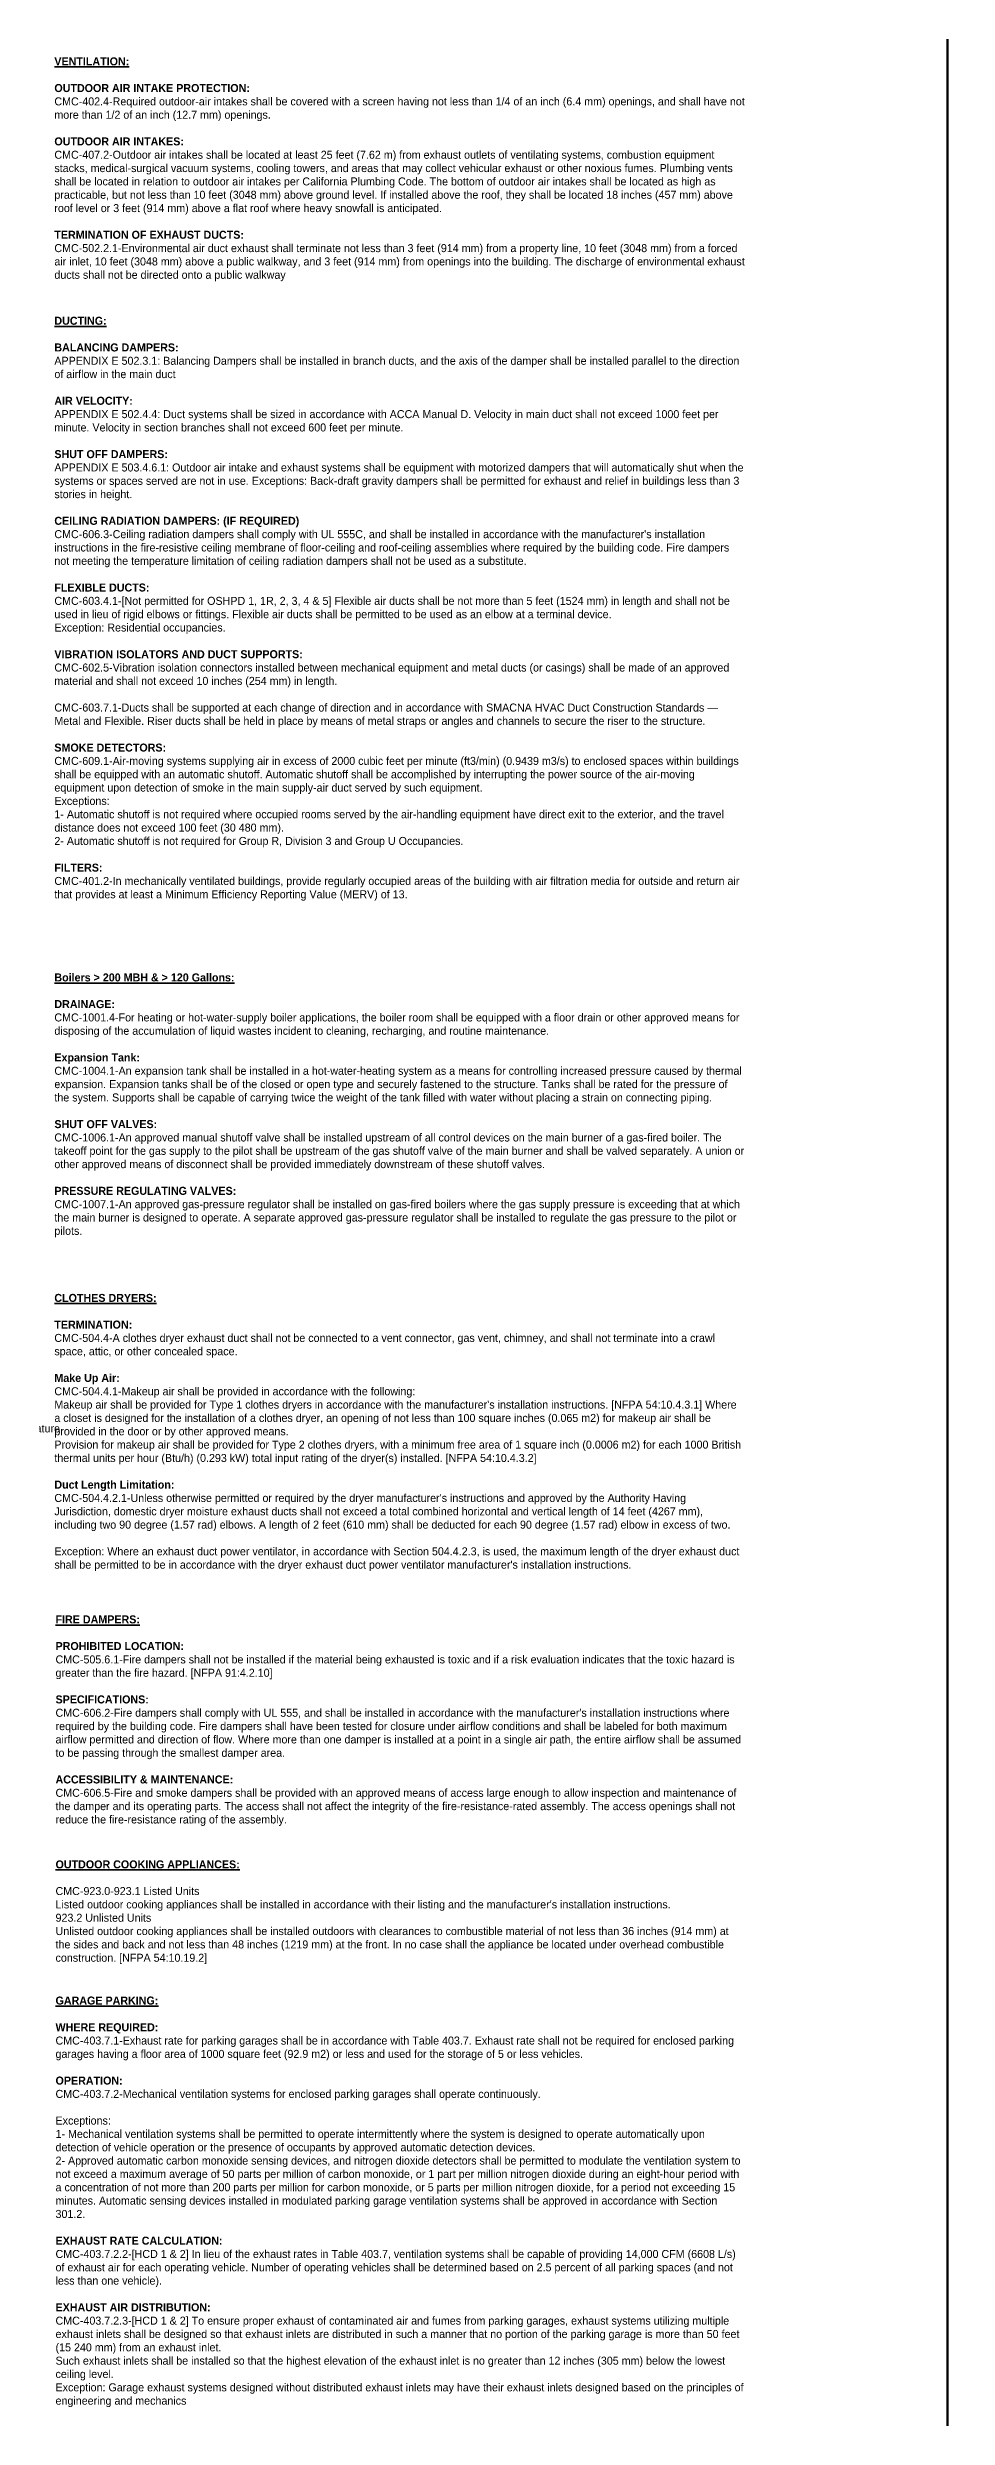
# Model space of a CAD drawing. Header units: inches. Extents: x 2025 to 34930, y -6955 to 4650.
# Drawn here: x 4204 to 4823, y -745 to 884 of the extents above; entities that cross this region are included whole.
import ezdxf

# ---------------------------------------------------------------- set-up
doc = ezdxf.new("R2010")
doc.units = ezdxf.units.IN
doc.header["$MEASUREMENT"] = 0
doc.layers.add('M-HVAC-EXHS-DUCT', color=3, linetype='Continuous', lineweight=50)
doc.layers.add('PDF-TEXT', color=7, linetype='Continuous', lineweight=35)
doc.styles.add('PDF Arial', font='arial.ttf')

msp = doc.modelspace()

# ---------------------------------------------------------------- linework, layer by layer
at = {"layer": 'M-HVAC-EXHS-DUCT'}
msp.add_lwpolyline([(2558.9, 1367.3), (4822.9, 1367.3), (4822.9, -1919.9), (2558.9, -1919.9)], close=True, dxfattribs=at)

# ---------------------------------------------------------------- texts
at = {"layer": 'PDF-TEXT', "color": 6, "char_height": 5.5, "attachment_point": 1, "style": 'PDF Arial'}
for s, insert, width in [('{\\fCentury Gothic|b1|i0|c0|p34;\\L\\C0;VENTILATION: \\fCentury Gothic|b0|i0|c0|p34;\\P\\l\\P\\fCentury Gothic|b1|i0|c0|p34;OUTDOOR AIR INTAKE PROTECTION: \\P\\fCentury Gothic|b0|i0|c0|p34;CMC-402.4-Required outdoor-air intakes shall be covered with a screen having not less than 1/4 of an inch (6.4 mm) openings, and shall have not more than 1/2 of an inch (12.7 mm) openings.\\P\\P\\fCentury Gothic|b1|i0|c0|p34;OUTDOOR AIR INTAKES:\\fCentury Gothic|b0|i0|c0|p34;\\PCMC-407.2-Outdoor air intakes shall be located at least 25 feet (7.62 m) from exhaust outlets of ventilating systems, combustion equipment stacks, medical-surgical vacuum systems, cooling towers, and areas that may collect vehicular exhaust or other noxious fumes. Plumbing vents shall be located in relation to outdoor air intakes per California Plumbing Code. The bottom of outdoor air intakes shall be located as high as practicable, but not less than 10 feet (3048 mm) above ground level. If installed above the roof, they shall be located 18 inches (457 mm) above roof level or 3 feet (914 mm) above a flat roof where heavy snowfall is anticipated.\\P\\P\\fCentury Gothic|b1|i0|c0|p34;TERMINATION OF EXHAUST DUCTS:\\P\\fCentury Gothic|b0|i0|c0|p34;CMC-502.2.1-Environmental air duct exhaust shall terminate not less than 3 feet (914 mm) from a property line, 10 feet (3048 mm) from a forced air inlet, 10 feet (3048 mm) above a public walkway, and 3 feet (914 mm) from openings into the building. The discharge of environmental exhaust ducts shall not be directed onto a public walkway}', (4208.8, 877.5), 473.241), ("{\\fCentury Gothic|b1|i0|c0|p34;\\L\\C0;DUCTING: \\fCentury Gothic|b0|i0|c0|p34;\\P\\l\\P\\fCentury Gothic|b1|i0|c0|p34;BALANCING DAMPERS: \\P\\fCentury Gothic|b0|i0|c0|p34;APPENDIX E 502.3.1: Balancing Dampers shall be installed in branch ducts, and the axis of the damper shall be installed parallel to the direction of airflow in the main duct\\P\\P\\fCentury Gothic|b1|i0|c0|p34;AIR VELOCITY:\\fCentury Gothic|b0|i0|c0|p34;\\PAPPENDIX E 502.4.4: Duct systems shall be sized in accordance with ACCA Manual D. Velocity in main duct shall not exceed 1000 feet per minute. Velocity in section branches shall not exceed 600 feet per minute.\\P\\P\\fCentury Gothic|b1|i0|c0|p34;SHUT OFF DAMPERS:\\P\\fCentury Gothic|b0|i0|c0|p34;APPENDIX E 503.4.6.1: Outdoor air intake and exhaust systems shall be equipment with motorized dampers that will automatically shut when the systems or spaces served are not in use. Exceptions: Back-draft gravity dampers shall be permitted for exhaust and relief in buildings less than 3 stories in height.\\P\\P\\fCentury Gothic|b1|i0|c0|p34;CEILING RADIATION DAMPERS: (IF REQUIRED)\\P\\fCentury Gothic|b0|i0|c0|p34;CMC-606.3-Ceiling radiation dampers shall comply with UL 555C, and shall be installed in accordance with the manufacturer's installation instructions in the fire-resistive ceiling membrane of floor-ceiling and roof-ceiling assemblies where required by the building code. Fire dampers not meeting the temperature limitation of ceiling radiation dampers shall not be used as a substitute.\\P\\P\\fCentury Gothic|b1|i0|c0|p34;FLEXIBLE DUCTS:\\P\\fCentury Gothic|b0|i0|c0|p34;CMC-603.4.1-[Not permitted for OSHPD 1, 1R, 2, 3, 4 & 5] Flexible air ducts shall be not more than 5 feet (1524 mm) in length and shall not be used in lieu of rigid elbows or fittings. Flexible air ducts shall be permitted to be used as an elbow at a terminal device.\\PException: Residential occupancies.\\P\\P\\fCentury Gothic|b1|i0|c0|p34;VIBRATION ISOLATORS AND DUCT SUPPORTS:\\P\\fCentury Gothic|b0|i0|c0|p34;CMC-602.5-Vibration isolation connectors installed between mechanical equipment and metal ducts (or casings) shall be made of an approved material and shall not exceed 10 inches (254 mm) in length.\\P\\PCMC-603.7.1-Ducts shall be supported at each change of direction and in accordance with SMACNA HVAC Duct Construction Standards — Metal and Flexible. Riser ducts shall be held in place by means of metal straps or angles and channels to secure the riser to the structure.\\P\\P\\fCentury Gothic|b1|i0|c0|p34;\\C1;SMOKE DETECTORS:\\P\\fCentury Gothic|b0|i0|c0|p34;CMC-609.1-Air-moving systems supplying air in excess of 2000 cubic feet per minute (ft3/min) (0.9439 m3/s) to enclosed spaces within buildings shall be equipped with an automatic shutoff. Automatic shutoff shall be accomplished by interrupting the power source of the air-moving equipment upon detection of smoke in the main supply-air duct served by such equipment.\\PExceptions:\\P1- Automatic shutoff is not required where occupied rooms served by the air-handling equipment have direct exit to the exterior, and the travel distance does not exceed 100 feet (30 480 mm).\\P2- Automatic shutoff is not required for Group R, Division 3 and Group U Occupancies.\\P\\P\\fCentury Gothic|b1|i0|c0|p34;FILTERS:\\P\\fCentury Gothic|b0|i0|c0|p34;CMC-401.2-In mechanically ventilated buildings, provide regularly occupied areas of the building with air filtration media for outside and return air that provides at least a Minimum Efficiency Reporting Value (MERV) of 13.}", (4208.8, 699.2), 473.241), ('{\\fCentury Gothic|b1|i0|c0|p34;\\LBoilers > 200 MBH & > 120 Gallons:\\P\\l\\PDRAINAGE: \\P\\fCentury Gothic|b0|i0|c0|p34;CMC-1001.4-For heating or hot-water-supply boiler applications, the boiler room shall be equipped with a floor drain or other approved means for disposing of the accumulation of liquid wastes incident to cleaning, recharging, and routine maintenance. \\fCentury Gothic|b1|i0|c0|p34;\\P\\PExpansion Tank:\\fCentury Gothic|b0|i0|c0|p34; \\PCMC-1004.1-An expansion tank shall be installed in a hot-water-heating system as a means for controlling increased pressure caused by thermal expansion. Expansion tanks shall be of the closed or open type and securely fastened to the structure. Tanks shall be rated for the pressure of the system. Supports shall be capable of carrying twice the weight of the tank filled with water without placing a strain on connecting piping.\\P\\P\\fCentury Gothic|b1|i0|c0|p34;SHUT OFF VALVES:\\P\\fCentury Gothic|b0|i0|c0|p34;CMC-1006.1-An approved manual shutoff valve shall be installed upstream of all control devices on the main burner of a gas-fired boiler. The takeoff point for the gas supply to the pilot shall be upstream of the gas shutoff valve of the main burner and shall be valved separately. A union or other approved means of disconnect shall be provided immediately downstream of these shutoff valves.\\P\\P\\fCentury Gothic|b1|i0|c0|p34;PRESSURE REGULATING VALVES:\\P\\fCentury Gothic|b0|i0|c0|p34;CMC-1007.1-An approved gas-pressure regulator shall be installed on gas-fired boilers where the gas supply pressure is exceeding that at which the main burner is designed to operate. A separate approved gas-pressure regulator shall be installed to regulate the gas pressure to the pilot or pilots.}', (4208.8, 247.8), 473.241), ("{\\fCentury Gothic|b1|i0|c0|p34;\\L\\C0;TEMPERATURE LIMITATION:\\P\\l\\C6;\\PBATHTUB: \\P\\fCentury Gothic|b0|i0|c0|p34;CPC-409.4-The maximum hot water temperature discharging from the bathtub and whirlpool bathtub filler shall be limited to 120°F (49°C). The maximum temperature shall be regulated by one of the following means:\\PA limiting device conforming to either ASSE 1070/ASME A112.1070/CSA B125.70 or CSAB125.3.\\PA water heater conforming to ASSE 1084.\\P\\P\\fCentury Gothic|b1|i0|c0|p34;BIDET:\\P\\fCentury Gothic|b0|i0|c0|p34;CPC-410.3-The maximum hot water temperature discharging from a bidet shall be limited to 110°F (43°C). The maximum temperature shall be regulated by one of the following means:\\PA limiting device conforming to either ASSE 1070/ASME A112.1070/CSA B125.70 or CSA B125.3.\\PA water heater conforming to ASSE 1084.\\P\\P\\fCentury Gothic|b1|i0|c0|p34;LAVATORY:\\P\\fCentury Gothic|b0|i0|c0|p34;CPC-407.3-Hot water delivered from public-use lavatories shall be limited to a maximum temperature of 120°F (49°C). The maximum temperature shall be regulated by one of the following means:\\PA limiting device conforming to either ASSE 1070/ASME A112.1070/CSA B125.70 or\\PA water heater conforming to ASSE 1084.\\P\\P\\fCentury Gothic|b1|i0|c0|p34;SHOWER:\\P\\fCentury Gothic|b0|i0|c0|p34;\\C1;CPC-408.3.2-The maximum water temperature discharging from an individual showerhead shall be limited to 120°F (49°C) by one of the following methods:\\PA shower or tub/shower combination valve conforming to ASSE 1016/ASME A112.1016/CSA B125.16 where either:\\PThe valve is field-adjusted to the required maximum temperature, or\\PThe handle position, stop, or temperature limiting control is set in accordance with the manufacturer's instructions to the required maximum temperature.}", (3719.9, 167), 467.991), ("{\\fCentury Gothic|b1|i0|c0|p34;\\LCLOTHES DRYERS:\\P\\l\\PTERMINATION: \\P\\fCentury Gothic|b0|i0|c0|p34;CMC-504.4-A clothes dryer exhaust duct shall not be connected to a vent connector, gas vent, chimney, and shall not terminate into a crawl space, attic, or other concealed space.\\fCentury Gothic|b1|i0|c0|p34;\\C0;\\P\\P\\C1;Make Up Air:\\fCentury Gothic|b0|i0|c0|p34; \\PCMC-504.4.1-Makeup air shall be provided in accordance with the following:\\PMakeup air shall be provided for Type 1 clothes dryers in accordance with the manufacturer's installation instructions. [NFPA 54:10.4.3.1] Where a closet is designed for the installation of a clothes dryer, an opening of not less than 100 square inches (0.065 m2) for makeup air shall be provided in the door or by other approved means.\\PProvision for makeup air shall be provided for Type 2 clothes dryers, with a minimum free area of 1 square inch (0.0006 m2) for each 1000 British thermal units per hour (Btu/h) (0.293 kW) total input rating of the dryer(s) installed. [NFPA 54:10.4.3.2]\\P\\P\\fCentury Gothic|b1|i0|c0|p34;Duct Length Limitation:\\P\\fCentury Gothic|b0|i0|c0|p34;CMC-504.4.2.1-Unless otherwise permitted or required by the dryer manufacturer's instructions and approved by the Authority Having Jurisdiction, domestic dryer moisture exhaust ducts shall not exceed a total combined horizontal and vertical length of 14 feet (4267 mm), including two 90 degree (1.57 rad) elbows. A length of 2 feet (610 mm) shall be deducted for each 90 degree (1.57 rad) elbow in excess of two.\\P\\PException: Where an exhaust duct power ventilator, in accordance with Section 504.4.2.3, is used, the maximum length of the dryer exhaust duct shall be permitted to be in accordance with the dryer exhaust duct power ventilator manufacturer's installation instructions.}", (4208.8, 27.5), 473.241), ("{\\fCentury Gothic|b1|i0|c0|p34;\\LFIRE DAMPERS:\\P\\l\\PPROHIBITED LOCATION: \\P\\fCentury Gothic|b0|i0|c0|p34;CMC-505.6.1-Fire dampers shall not be installed if the material being exhausted is toxic and if a risk evaluation indicates that the toxic hazard is greater than the fire hazard. [NFPA 91:4.2.10]\\fCentury Gothic|b1|i0|c0|p34;\\P\\PSPECIFICATIONS:\\fCentury Gothic|b0|i0|c0|p34;\\PCMC-606.2-Fire dampers shall comply with UL 555, and shall be installed in accordance with the manufacturer's installation instructions where required by the building code. Fire dampers shall have been tested for closure under airflow conditions and shall be labeled for both maximum airflow permitted and direction of flow. Where more than one damper is installed at a point in a single air path, the entire airflow shall be assumed to be passing through the smallest damper area.\\P\\P\\fCentury Gothic|b1|i0|c0|p34;ACCESSIBILITY & MAINTENANCE:\\P\\fCentury Gothic|b0|i0|c0|p34;CMC-606.5-Fire and smoke dampers shall be provided with an approved means of access large enough to allow inspection and maintenance of the damper and its operating parts. The access shall not affect the integrity of the fire-resistance-rated assembly. The access openings shall not reduce the fire-resistance rating of the assembly.}", (4209.6, -193.5), 473.241), ("{\\fCentury Gothic|b1|i0|c0|p34;\\LOUTDOOR COOKING APPLIANCES:\\P\\l\\P\\fCentury Gothic|b0|i0|c0|p34;CMC-923.0-923.1 Listed Units\\PListed outdoor cooking appliances shall be installed in accordance with their listing and the manufacturer's installation instructions.\\P923.2 Unlisted Units\\PUnlisted outdoor cooking appliances shall be installed outdoors with clearances to combustible material of not less than 36 inches (914 mm) at the sides and back and not less than 48 inches (1219 mm) at the front. In no case shall the appliance be located under overhead combustible construction. [NFPA 54:10.19.2]}", (4209.6, -361.9), 473.241), ('{\\fCentury Gothic|b1|i0|c0|p34;\\LGARAGE PARKING:\\P\\l\\PWHERE REQUIRED:\\P\\fCentury Gothic|b0|i0|c0|p34;CMC-403.7.1-Exhaust rate for parking garages shall be in accordance with Table 403.7. Exhaust rate shall not be required for enclosed parking garages having a floor area of 1000 square feet (92.9 m2) or less and used for the storage of 5 or less vehicles.\\P\\P\\fCentury Gothic|b1|i0|c0|p34;OPERATION:\\P\\fCentury Gothic|b0|i0|c0|p34;CMC-403.7.2-Mechanical ventilation systems for enclosed parking garages shall operate continuously.\\P\\PExceptions:\\P1- Mechanical ventilation systems shall be permitted to operate intermittently where the system is designed to operate automatically upon detection of vehicle operation or the presence of occupants by approved automatic detection devices.\\P2- Approved automatic carbon monoxide sensing devices, and nitrogen dioxide detectors shall be permitted to modulate the ventilation system to not exceed a maximum average of 50 parts per million of carbon monoxide, or 1 part per million nitrogen dioxide during an eight-hour period with a concentration of not more than 200 parts per million for carbon monoxide, or 5 parts per million nitrogen dioxide, for a period not exceeding 15 minutes. Automatic sensing devices installed in modulated parking garage ventilation systems shall be approved in accordance with Section 301.2.\\P\\P\\fCentury Gothic|b1|i0|c0|p34;\\C1;EXHAUST RATE CALCULATION:\\P\\fCentury Gothic|b0|i0|c0|p34;CMC-403.7.2.2-[HCD 1 & 2] In lieu of the exhaust rates in Table 403.7, ventilation systems shall be capable of providing 14,000 CFM (6608 L/s) of exhaust air for each operating vehicle. Number of operating vehicles shall be determined based on 2.5 percent of all parking spaces (and not less than one vehicle).\\P\\P\\fCentury Gothic|b1|i0|c0|p34;EXHAUST AIR DISTRIBUTION:\\P\\fCentury Gothic|b0|i0|c0|p34;CMC-403.7.2.3-[HCD 1 & 2] To ensure proper exhaust of contaminated air and fumes from parking garages, exhaust systems utilizing multiple exhaust inlets shall be designed so that exhaust inlets are distributed in such a manner that no portion of the parking garage is more than 50 feet (15 240 mm) from an exhaust inlet. \\PSuch exhaust inlets shall be installed so that the highest elevation of the exhaust inlet is no greater than 12 inches (305 mm) below the lowest ceiling level.\\PException: Garage exhaust systems designed without distributed exhaust inlets may have their exhaust inlets designed based on the principles of engineering and mechanics}', (4209.6, -455.5), 473.241)]:
    msp.add_mtext(s, dxfattribs=dict(at, insert=insert, width=width))

doc.saveas('drawing.dxf')
